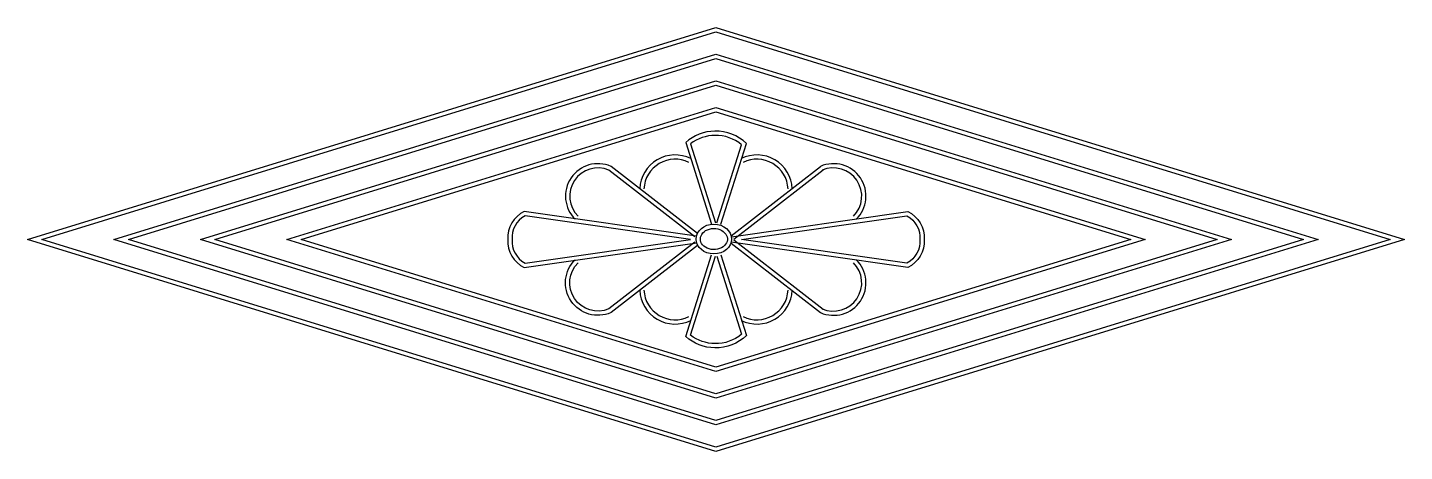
# Model space of a CAD drawing. Extents: x 232 to 882, y 866 to 1067.
import ezdxf

# ---------------------------------------------------------------- set-up
doc = ezdxf.new("R2010")
doc.units = 0
doc.header["$LTSCALE"] = 10
doc.header["$MEASUREMENT"] = 0
doc.layers.add('3', color=3, linetype='CONTINUOUS')
doc.layers.add('4', color=4, linetype='CONTINUOUS')

msp = doc.modelspace()

# ---------------------------------------------------------------- linework, layer by layer
at = {"layer": '3'}
for p, q in [((565.35, 966.68), (607.53, 999.49)), ((565.35, 966.39), (607.53, 933.58))]:
    msp.add_line(p, q, dxfattribs=at)
for points in [[(238.45, 966.53), (556.93, 1064.53), (875.42, 966.53), (556.93, 868.54)], [(279.29, 966.53), (556.93, 1051.96), (834.58, 966.53), (556.93, 881.11)], [(320.13, 966.53), (556.93, 1039.4), (793.74, 966.53), (556.93, 893.67)], [(360.97, 966.53), (556.93, 1026.83), (752.9, 966.53), (556.93, 906.24)]]:
    msp.add_lwpolyline(points, close=True, dxfattribs=at)
for points in [[(557.31, 974.33), (569.01, 1011.27, 0.18078), (556.47, 1015.7, 0.165404), (544.93, 1011.67), (556.75, 974.33)], [(546.9, 967.76), (506.31, 999.33, 0.823139), (491.8, 977.48, 0.823139)], [(546.9, 965.31), (506.31, 933.74, -0.823139), (491.8, 955.58, -0.823139)], [(557.31, 958.74), (569.01, 921.8, -0.18078), (556.47, 917.37, -0.165404), (544.93, 921.4), (556.75, 958.74)]]:
    msp.add_lwpolyline(points, format="xyb", dxfattribs=at)
for points in [[(544.82, 966.53), (466.69, 977.72, 0.290837), (460.59, 966.53, 0.290837), (466.69, 955.35)], [(569.05, 966.53), (647.17, 977.72, -0.290837), (653.28, 966.53, -0.290837), (647.17, 955.35)]]:
    msp.add_lwpolyline(points, format="xyb", close=True, dxfattribs=at)
for centre, radius, start, end in [((537.62, 989.73), 14.74, 63.79422, 177.28598), ((576.24, 989.73), 14.74, 2.71402, 116.20578), ((612.44, 986.99), 13.36, 314.6709, 113.54902), ((612.44, 946.08), 13.36, 246.45098, 45.3291), ((537.62, 943.34), 14.74, 182.71402, 296.20578), ((576.24, 943.34), 14.74, 243.79422, 357.28598)]:
    msp.add_arc(centre, radius, start, end, dxfattribs=at)
msp.add_open_spline([(549.55, 966.76), (549.55, 965.81), (549.89, 964.86), (551.3, 963.17), (552.38, 962.46), (554.91, 961.69), (556.35, 961.63), (558.96, 962.22), (560.13, 962.85), (561.74, 964.46), (562.19, 965.41), (562.39, 967.29), (562.15, 968.25), (560.94, 970), (559.96, 970.78), (557.55, 971.73), (556.12, 971.89), (553.44, 971.5), (552.2, 970.95), (550.4, 969.45), (549.83, 968.52), (549.58, 967.31), (549.55, 967.03), (549.55, 966.76)], degree=3, knots=[0, 0, 0, 0, 0.610605, 0.610605, 1.221209, 1.221209, 1.831814, 1.831814, 2.442418, 2.442418, 3.053023, 3.053023, 3.663628, 3.663628, 4.274232, 4.274232, 4.884837, 4.884837, 5.495441, 5.495441, 6.106046, 6.106046, 6.283185, 6.283185, 6.283185, 6.283185], dxfattribs=at)
at = {"layer": '4'}
for p, q in [((564.12, 968.26), (606.31, 1001.07)), ((564.12, 964.81), (606.31, 932))]:
    msp.add_line(p, q, dxfattribs=at)
for points in [[(231.64, 966.53), (556.93, 1066.62), (882.23, 966.53), (556.93, 866.44)], [(272.48, 966.53), (556.93, 1054.06), (841.39, 966.53), (556.93, 879.01)], [(313.32, 966.53), (556.93, 1041.49), (800.54, 966.53), (556.93, 891.58)], [(354.16, 966.53), (556.93, 1028.93), (759.7, 966.53), (556.93, 904.14)]]:
    msp.add_lwpolyline(points, close=True, dxfattribs=at)
for points in [[(559.22, 973.72), (571.31, 1011.9, 0.197426), (556.44, 1017.7, 0.182571), (542.62, 1012.34), (554.85, 973.72)], [(548.13, 969.34), (507.33, 1001.07, 0.830792), (490.39, 976.06, 0.830792)], [(547.71, 968.14), (466.34, 979.79, 0.301839), (458.58, 966.53, 0.301839), (466.34, 953.28), (547.83, 964.94)], [(564.21, 967.86), (647.53, 979.79, -0.301839), (655.28, 966.53, -0.301839), (647.53, 953.28), (564.11, 965.22)], [(548.13, 963.73), (507.33, 932, -0.830792), (490.39, 957.01, -0.830792)], [(559.22, 959.35), (571.31, 921.17, -0.197426), (556.44, 915.37, -0.182571), (542.62, 920.73), (554.85, 959.35)]]:
    msp.add_lwpolyline(points, format="xyb", dxfattribs=at)
for centre, radius, start, end in [((537.62, 989.73), 16.75, 63.79422, 177.28598), ((576.24, 989.73), 16.75, 2.71402, 116.20578), ((612.44, 986.99), 15.36, 314.6709, 113.54902), ((612.44, 946.08), 15.36, 246.45098, 45.3291), ((537.62, 943.34), 16.75, 182.71402, 296.20578), ((576.24, 943.34), 16.75, 243.79422, 357.28598)]:
    msp.add_arc(centre, radius, start, end, dxfattribs=at)
msp.add_ellipse((555.93, 966.76), major_axis=(-8.38, 0), ratio=0.837918, dxfattribs=at)

doc.saveas('drawing.dxf')
